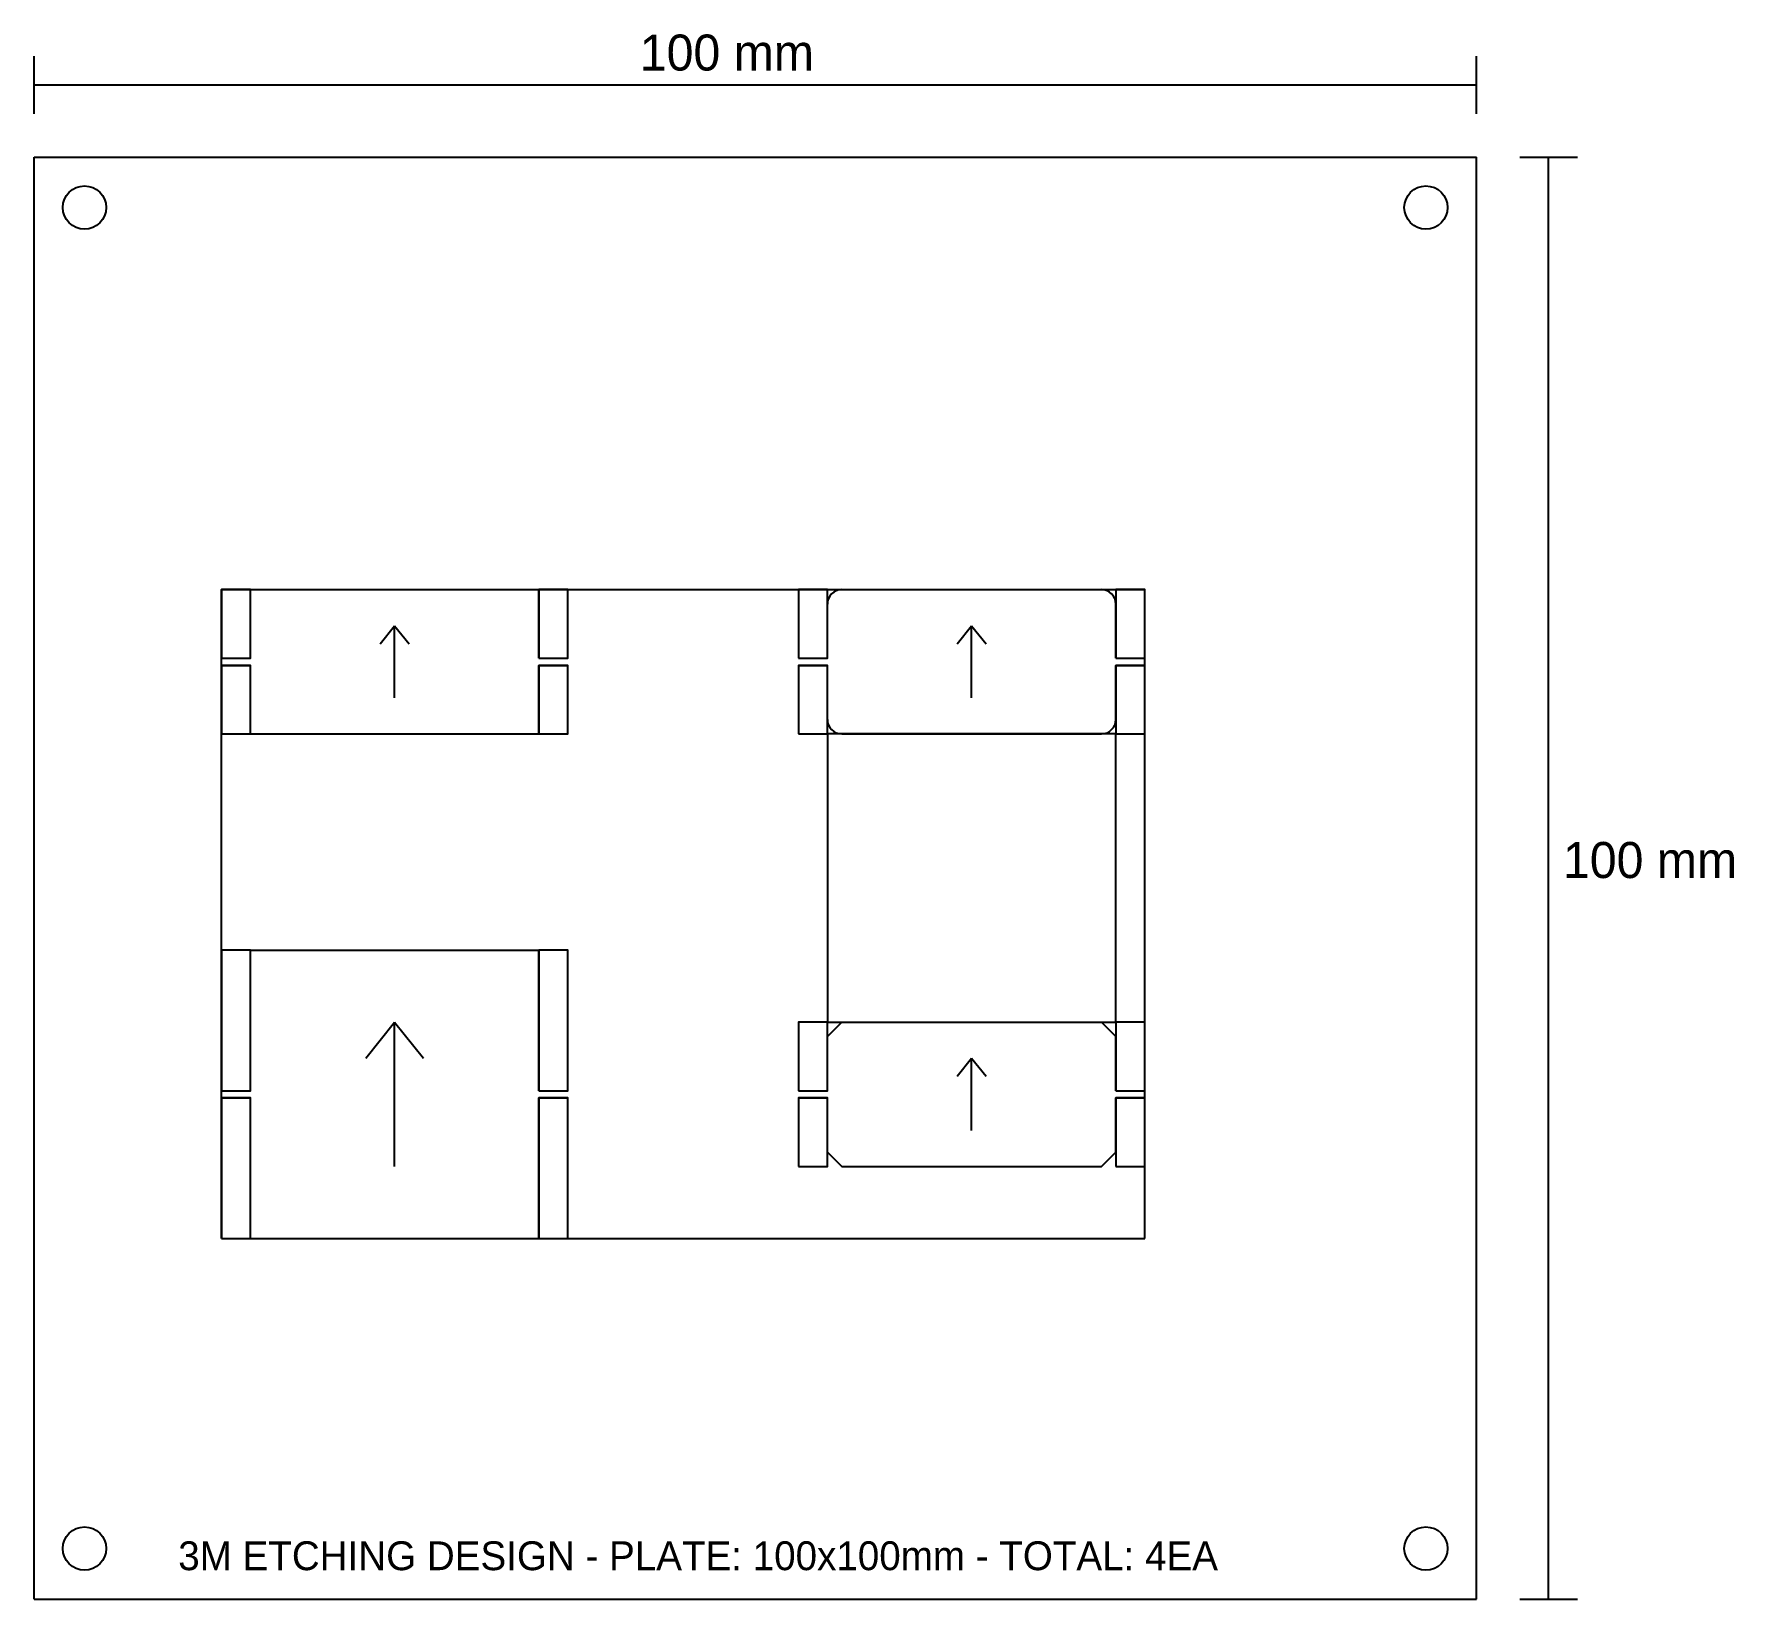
# Model space of a CAD drawing. Header units: millimetres. Extents: x 0 to 118, y 0 to 109.
import ezdxf

# ---------------------------------------------------------------- set-up
doc = ezdxf.new("R2010")
doc.units = ezdxf.units.MM
for name, color, linetype in [('ETCH_BRIDGE', 2, 'CONTINUOUS'), ('ETCH_FRAME', 7, 'CONTINUOUS'), ('ETCH_REMOVE', 30, 'CONTINUOUS'), ('ETCH_SAMPLE', 4, 'CONTINUOUS'), ('GUIDE_DIMENSION', 5, 'CONTINUOUS'), ('GUIDE_ORIENTATION', 5, 'CONTINUOUS'), ('GUIDE_TEXT', 8, 'CONTINUOUS'), ('PLATE_OUTLINE', 7, 'CONTINUOUS')]:
    doc.layers.add(name, color=color, linetype=linetype)

msp = doc.modelspace()

# ---------------------------------------------------------------- linework, layer by layer
at = {"layer": 'ETCH_BRIDGE'}
for p, q in [((13, 65.25), (15, 65.25)), ((35, 65.25), (37, 65.25)), ((53, 65.25), (55, 65.25)), ((75, 65.25), (77, 65.25)), ((13, 64.75), (15, 64.75)), ((35, 64.75), (37, 64.75)), ((53, 64.75), (55, 64.75)), ((75, 64.75), (77, 64.75)), ((13, 35.25), (15, 35.25)), ((13, 34.75), (15, 34.75)), ((35, 35.25), (37, 35.25)), ((35, 34.75), (37, 34.75)), ((53, 35.25), (55, 35.25)), ((53, 34.75), (55, 34.75)), ((75, 35.25), (77, 35.25)), ((75, 34.75), (77, 34.75))]:
    msp.add_line(p, q, dxfattribs=at)
at = {"layer": 'ETCH_FRAME'}
for p, q in [((13, 70), (77, 70)), ((13, 25), (13, 70)), ((77, 25), (77, 70)), ((13, 25), (77, 25))]:
    msp.add_line(p, q, dxfattribs=at)
at = {"layer": 'ETCH_REMOVE'}
for points in [[(13, 65.25), (15, 65.25), (15, 70), (13, 70)], [(35, 65.25), (37, 65.25), (37, 70), (35, 70)], [(53, 65.25), (55, 65.25), (55, 70), (53, 70)], [(75, 65.25), (77, 65.25), (77, 70), (75, 70)], [(13, 60), (15, 60), (15, 64.75), (13, 64.75)], [(35, 60), (37, 60), (37, 64.75), (35, 64.75)], [(53, 60), (55, 60), (55, 64.75), (53, 64.75)], [(75, 60), (77, 60), (77, 64.75), (75, 64.75)], [(55, 40), (75, 40), (75, 60), (55, 60)], [(13, 35.25), (15, 35.25), (15, 45), (13, 45)], [(35, 35.25), (37, 35.25), (37, 45), (35, 45)], [(53, 35.25), (55, 35.25), (55, 40), (53, 40)], [(75, 35.25), (77, 35.25), (77, 40), (75, 40)], [(13, 25), (15, 25), (15, 34.75), (13, 34.75)], [(35, 25), (37, 25), (37, 34.75), (35, 34.75)], [(53, 30), (55, 30), (55, 34.75), (53, 34.75)], [(75, 30), (77, 30), (77, 34.75), (75, 34.75)]]:
    msp.add_lwpolyline(points, close=True, dxfattribs=at)
at = {"layer": 'ETCH_SAMPLE'}
for p, q in [((15, 70), (35, 70)), ((15, 65.25), (15, 70)), ((35, 65.25), (35, 70)), ((56, 70), (74, 70)), ((55, 65.25), (55, 69)), ((75, 65.25), (75, 69)), ((15, 60), (15, 64.75)), ((35, 60), (35, 64.75)), ((55, 61), (55, 64.75)), ((75, 61), (75, 64.75)), ((15, 60), (35, 60)), ((56, 60), (74, 60)), ((15, 45), (35, 45)), ((15, 35.25), (15, 45)), ((35, 35.25), (35, 45)), ((55, 39), (56, 40)), ((55, 35.25), (55, 39)), ((56, 40), (74, 40)), ((74, 40), (75, 39)), ((75, 35.25), (75, 39)), ((15, 25), (15, 34.75)), ((35, 25), (35, 34.75)), ((55, 31), (55, 34.75)), ((75, 31), (75, 34.75)), ((55, 31), (56, 30)), ((74, 30), (75, 31)), ((56, 30), (74, 30)), ((15, 25), (35, 25))]:
    msp.add_line(p, q, dxfattribs=at)
for centre, start, end in [((56, 69), 90, 180), ((74, 69), 0, 90), ((56, 61), 180, 270), ((74, 61), 270, 360)]:
    msp.add_arc(centre, 1, start, end, dxfattribs=at)
at = {"layer": 'GUIDE_DIMENSION'}
for p, q in [((0, 103), (0, 107)), ((100, 103), (100, 107)), ((0, 105), (100, 105)), ((103, 100), (107, 100)), ((105, 0), (105, 100)), ((103, 0), (107, 0))]:
    msp.add_line(p, q, dxfattribs=at)
at = {"layer": 'GUIDE_ORIENTATION'}
for p, q in [((24, 66.25), (25, 67.5)), ((25, 62.5), (25, 67.5)), ((25, 67.5), (26, 66.25)), ((64, 66.25), (65, 67.5)), ((65, 62.5), (65, 67.5)), ((65, 67.5), (66, 66.25)), ((23, 37.5), (25, 40)), ((25, 30), (25, 40)), ((25, 40), (27, 37.5)), ((64, 36.25), (65, 37.5)), ((65, 32.5), (65, 37.5)), ((65, 37.5), (66, 36.25))]:
    msp.add_line(p, q, dxfattribs=at)
at = {"layer": 'PLATE_OUTLINE'}
for p, q in [((0, 100), (100, 100)), ((0, 0), (0, 100)), ((100, 0), (100, 100)), ((0, 0), (100, 0))]:
    msp.add_line(p, q, dxfattribs=at)
for centre in [(3.5, 96.5), (96.5, 96.5), (3.5, 3.5), (96.5, 3.5)]:
    msp.add_circle(centre, 1.5, dxfattribs=at)

# ---------------------------------------------------------------- texts
at = {"layer": 'GUIDE_DIMENSION'}
for p in [(42, 106), (106, 50)]:
    msp.add_text('100 mm', height=2.5, dxfattribs=at).set_placement(p)
at = {"layer": 'GUIDE_TEXT'}
msp.add_text('3M ETCHING DESIGN - PLATE: 100x100mm - TOTAL: 4EA', height=2, dxfattribs=at).set_placement((10, 2))

doc.saveas('drawing.dxf')
